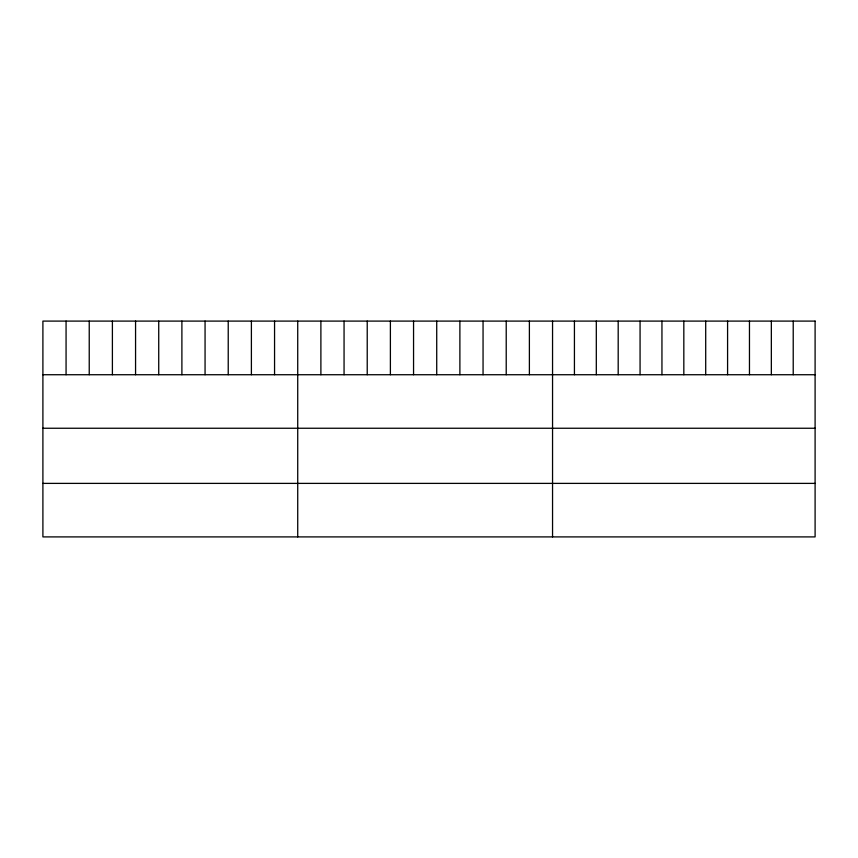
<?xml version="1.0" encoding="UTF-8"?>
<svg xmlns="http://www.w3.org/2000/svg" width="858" height="858" viewBox="0 0 858 858"><rect width="100%" height="100%" fill="white"/><g stroke="black" fill="none" stroke-linecap="round" stroke-linejoin="round"><path stroke-width="1.29" d="M42.9 374.731L815.1 374.731M42.9 428.249L815.1 428.249M42.9 483.386L815.1 483.386M793.221 321.096L793.221 374.731M771.342 321.096L771.342 374.731M749.463 321.096L749.463 374.731M727.584 321.096L727.584 374.731M705.705 321.096L705.705 374.731M683.826 321.096L683.826 374.731M661.947 321.096L661.947 374.731M640.068 321.096L640.068 374.731M618.189 321.096L618.189 374.731M596.31 321.096L596.31 374.731M574.431 321.096L574.431 374.731M552.552 321.096L552.552 536.904M529.386 321.096L529.386 374.731M506.22 321.096L506.22 374.731M483.054 321.096L483.054 374.731M459.888 321.096L459.888 374.731M436.722 321.096L436.722 374.731M413.556 321.096L413.556 374.731M390.39 321.096L390.39 374.731M367.224 321.096L367.224 374.731M344.058 321.096L344.058 374.731M320.892 321.096L320.892 374.731M297.726 321.096L297.726 536.904M274.56 321.096L274.56 374.731M251.394 321.096L251.394 374.731M228.228 321.096L228.228 374.731M205.062 321.096L205.062 374.731M181.896 321.096L181.896 374.731M158.73 321.096L158.73 374.731M135.564 321.096L135.564 374.731M112.398 321.096L112.398 374.731M89.232 321.096L89.232 374.731M66.066 321.096L66.066 374.731M815.1 321.096L42.9 321.096L42.9 536.904L815.1 536.904L815.1 321.096"/></g></svg>
